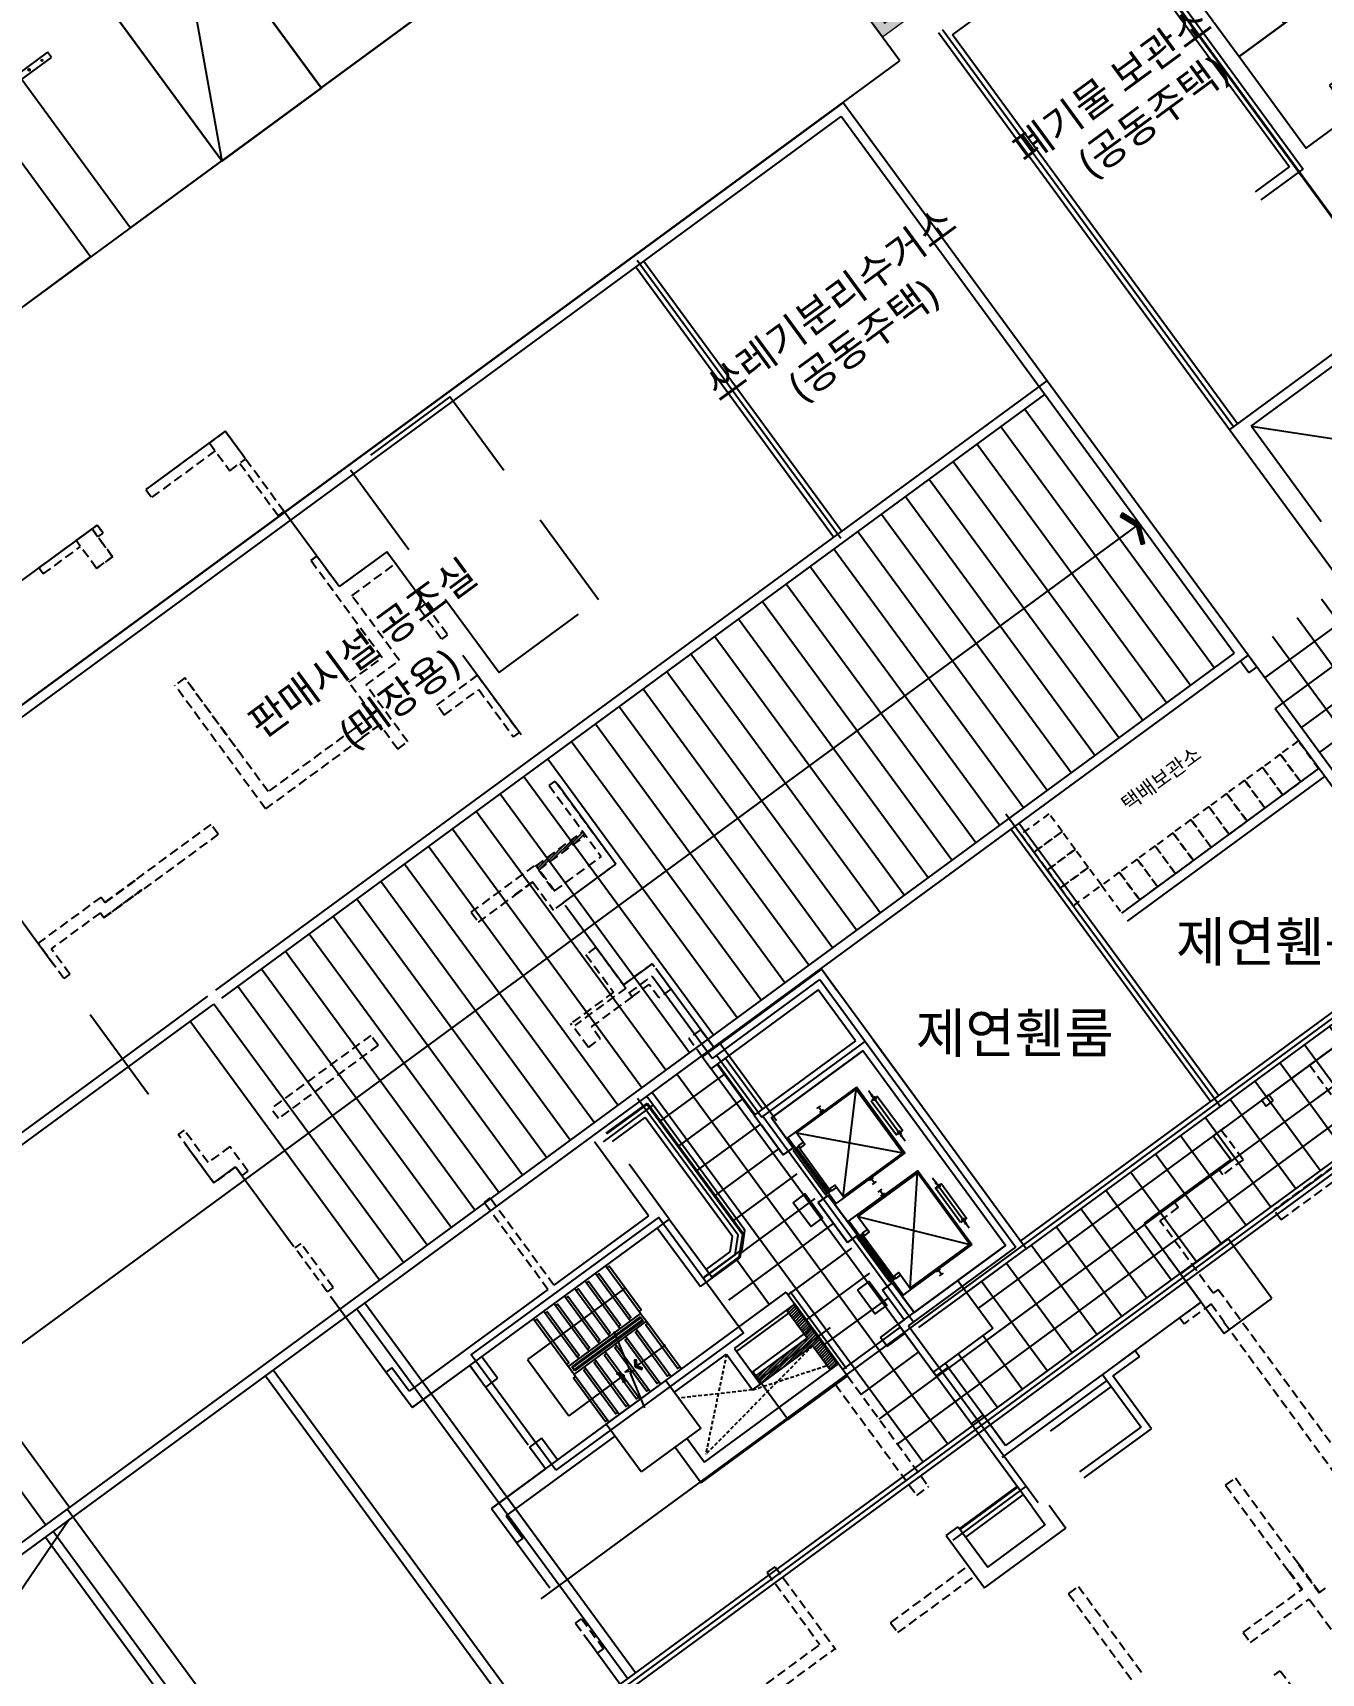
# Model space of a CAD drawing. Header units: millimetres. Extents: x 75184266 to 76346726, y -35077925 to -33679385.
# Drawn here: x 75473949 to 75500090, y -34624604 to -34591327 of the extents above; entities that cross this region are included whole.
import ezdxf
from ezdxf.enums import TextEntityAlignment as Align

# ---------------------------------------------------------------- set-up
doc = ezdxf.new("R2010")
doc.units = ezdxf.units.MM
doc.header["$LTSCALE"] = 50
doc.header["$MEASUREMENT"] = 0
for name, pattern in [('HID', [2.3, 1.5, -0.8]), ('HIDDEN2', [0.1875, 0.125, -0.0625]), ('XR-지하3층$0$-HID', [2.5, 1.5, -1]), ('XR-지하3층$0$H', [1.3, 0.8, -0.5]), ('XR-지하3층$0$HIDDEN2', [0.1875, 0.125, -0.0625])]:
    doc.linetypes.add(name, pattern=pattern)
doc.layers.get('0').update_dxf_attribs({"linetype": 'CONTINUOUS'})
for name, color, linetype in [('XR-지하3층$0$1HIDDEN2', 1, 'XR-지하3층$0$HIDDEN2'), ('XR-지하3층$0$5', 5, 'CONTINUOUS'), ('XR-지하3층$0$hat', 8, 'CONTINUOUS'), ('XR-지하3층$0$일반주차', 8, 'CONTINUOUS'), ('XR-지하3층$0$장애인', 11, 'CONTINUOUS'), ('XR-지하3층$0$확장형주차', 8, 'CONTINUOUS')]:
    doc.layers.add(name, color=color, linetype=linetype)
doc.layers.add('건축', color=8, linetype='CONTINUOUS', plot=False)
doc.layers.add('유도관제-주차면B2', color=7, linetype='CONTINUOUS', lineweight=100)
doc.layers.get('0').off()
doc.styles.add('XR-지하3층$0$맑은고딕', font='')
doc.styles.get('XR-지하3층$0$맑은고딕').set_extended_font_data('Malgun Gothic')

# ---------------------------------------------------------------- blocks, each defined once
blk = doc.blocks.new('XR-지하3층$0$일반형 주차')
at = {"layer": 'XR-지하3층$0$일반주차'}
for p, q in [((750, 3865), (0, 3865)), ((0, 3735), (750, 3735)), ((750, 3735), (750, 3865))]:
    blk.add_line(p, q, dxfattribs=at)
blk.add_lwpolyline([(2300, 5000), (0, 5000), (0, 0), (2300, 0)], close=True, dxfattribs=at)
for centre in [(238, 3800), (563, 3800)]:
    blk.add_circle(centre, 17.5, dxfattribs=at)
blk = doc.blocks.new('XR-지하3층$0$확장형 주차')
at = {"layer": 'XR-지하3층$0$확장형주차', "color": 7}
for p, q in [((0, 3965), (800, 3965)), ((0, 3835), (800, 3835)), ((800, 3835), (800, 3965))]:
    blk.add_line(p, q, dxfattribs=at)
blk.add_lwpolyline([(2500, 5100), (0, 0)], dxfattribs=at)
blk.add_lwpolyline([(2500, 5091), (0, 5091), (0, -9), (2500, -9)], close=True, dxfattribs=at)
for centre in [(238, 3900), (613, 3900)]:
    blk.add_circle(centre, 17.5, dxfattribs=at)
blk = doc.blocks.new('XR-지하3층$0$ARROWX')
blk.add_lwpolyline([(-0.2, -0.5), (-0.293, -0.463), (-0.108, 0), (-0.293, 0.463), (-0.2, 0.5), (0, 0)], close=True)
for points in [[(-0.2, 0.5), (-0.293, 0.463), (0, 0), (-0.108, 0)], [(0, 0), (-0.108, 0), (-0.2, -0.5), (-0.293, -0.463)]]:
    blk.add_solid(points)
blk = doc.blocks.new('XR-지하3층$0$장애인 주차')
at = {"layer": 'XR-지하3층$0$5', "ltscale": 4}
h = blk.add_hatch(color=7, dxfattribs=at)
h.dxf.hatch_style = 1
h.paths.add_polyline_path([(3842, -695), (4402, -695), (4402, -1115), (3842, -1115)])
h.paths.add_polyline_path([(3892, -1065), (4352, -1065), (4352, -745), (3892, -745)], flags=16)
h.paths.add_polyline_path([(3982, -990), (3988, -973), (4011, -981), (4046, -898), (4136, -898), (4137, -881), (4072, -881), (4072, -863), (4138, -863), (4142, -810, -3.72247), (4161, -797), (4152, -916), (4058, -916), (4021, -1003)], flags=0)
h = blk.add_hatch(color=256, dxfattribs=at)
h.dxf.hatch_style = 1
h.paths.add_polyline_path([(4352, -1065), (4352, -745), (3892, -745), (3892, -1065)])
at = {"layer": 'XR-지하3층$0$hat'}
h = blk.add_hatch(color=7, dxfattribs=at)
edge = h.paths.add_edge_path()
edge.add_line((4161, -797), (4152, -916))
edge.add_line((4152, -916), (4058, -916))
edge.add_line((4058, -916), (4021, -1003))
edge.add_line((4021, -1003), (3982, -990))
edge.add_line((3982, -990), (3988, -973))
edge.add_line((3988, -973), (4011, -981))
edge.add_line((4011, -981), (4046, -898))
edge.add_line((4046, -898), (4136, -898))
edge.add_line((4136, -898), (4137, -881))
edge.add_line((4137, -881), (4072, -881))
edge.add_line((4072, -881), (4072, -863))
edge.add_line((4072, -863), (4138, -863))
edge.add_line((4138, -863), (4142, -810))
edge.add_arc((4140, -787), 22.8, -24.8827, 274.9698, ccw=False)
edge = h.paths.add_edge_path()
edge.add_line((4048, -981), (4058, -958))
edge.add_arc((4127, -942), 71.5, 192.8781, 416.1688)
edge.add_line((4167, -882), (4169, -863))
edge.add_arc((4127, -942), 89.2, 206.535, 422.4866, ccw=False)
at = {"layer": 'XR-지하3층$0$장애인', "lineweight": 5, "true_color": 0xffffff}
blk.add_hatch(color=7, dxfattribs=at).paths.add_polyline_path([(2472, 3995), (2472, -1005), (3842, -1005), (3842, -805), (2672, -805), (2672, 3795), (5572, 3795), (5572, -805), (4402, -805), (4402, -1005), (5772, -1005), (5772, 3995)])
h = blk.add_hatch(color=7, dxfattribs=at)
h.paths.add_polyline_path([(5572, 2795), (5572, 3078), (4855, 3795), (4572, 3795)])
h.paths.add_polyline_path([(4572, 3045), (4572, 2762), (5572, 1762), (5572, 2045)])
h.paths.add_polyline_path([(4572, 2012), (4572, 1729), (5572, 729), (5572, 1012)])
h.paths.add_polyline_path([(5572, -304), (5572, -21), (4572, 979), (4572, 696)])
h.paths.add_polyline_path([(4572, -54), (4572, -336), (5041, -805), (5323, -805)])
h = blk.add_hatch(color=7, dxfattribs=at)
h.paths.add_polyline_path([(3763, 2216, -1), (3463, 2216, -1)])
h.paths.add_polyline_path([(3992, 1503, -0.343093), (3870, 1283), (3381, 1194), (3090, 708, -0.931653), (2987, 770), (3330, 1379), (3639, 1415, 0.446048), (3689, 1485), (3600, 1888, -0.596144), (3699, 2009), (4214, 1851), (4443, 1569, -0.883364), (4355, 1493), (4151, 1741), (3925, 1810)])
h.paths.add_polyline_path([(4053, 1393), (4055, 1528, -1.526545), (3257, 820), (3348, 969, 1.638056)])
at = {"layer": 'XR-지하3층$0$1HIDDEN2', "color": 11}
for points in [[(4161, -797), (4152, -916), (4058, -916), (4021, -1003), (3982, -990), (3988, -973), (4011, -981), (4046, -898), (4136, -898), (4137, -881), (4072, -881), (4072, -863), (4138, -863), (4142, -810)], [(4167, -882), (4169, -863)]]:
    blk.add_lwpolyline(points, dxfattribs=at)
for centre, radius, start, end in [((4127, -942), 89.2, 206.535, 62.4866), ((4127, -942), 71.5, 192.8781, 56.1688), ((4140, -787), 22.8, 335.1173, 274.9698)]:
    blk.add_arc(centre, radius, start, end, dxfattribs=at)
at = {"layer": 'XR-지하3층$0$5', "lineweight": 5}
for p, q in [((4572, 3795), (4572, -805)), ((5572, 2795), (4572, 3795)), ((5572, 3078), (4855, 3795)), ((5572, 2045), (4572, 3045)), ((5572, 1762), (4572, 2762)), ((5572, 1012), (4572, 2012)), ((5572, 729), (4572, 1729)), ((5572, -21), (4572, 979)), ((5572, -304), (4572, 696)), ((5323, -805), (4572, -54)), ((5041, -805), (4572, -336))]:
    blk.add_line(p, q, dxfattribs=at)
at = {"layer": 'XR-지하3층$0$5', "ltscale": 4}
for p, q in [((4165, -1005), (4165, -805)), ((4165, -805), (4165, -905))]:
    blk.add_line(p, q, dxfattribs=at)
at = {"layer": 'XR-지하3층$0$5', "lineweight": 5}
for points in [[(3842, -1005), (2472, -1005), (2472, 3995), (5772, 3995), (5772, -1005), (4402, -1005)], [(3842, -805), (2672, -805), (2672, 3795), (5572, 3795), (5572, -805), (4402, -805)]]:
    blk.add_lwpolyline(points, dxfattribs=at)
at = {"layer": 'XR-지하3층$0$5', "ltscale": 4}
for points in [[(3842, -695), (3842, -1115), (4402, -1115), (4402, -695)], [(3892, -745), (3892, -1065), (4352, -1065), (4352, -745)]]:
    blk.add_lwpolyline(points, close=True, dxfattribs=at)
at = {"layer": 'XR-지하3층$0$장애인', "color": 8, "lineweight": 5}
for p, q in [((3699, 2009, 0), (4214, 1851, 0)), ((3689, 1485), (3600, 1888, 0)), ((3925, 1810, 0), (4151, 1741, 0)), ((4151, 1741, 0), (4355, 1493, 0)), ((4214, 1851, 0), (4443, 1569, 0)), ((4055, 1528), (4053, 1393)), ((3348, 969), (3257, 820))]:
    blk.add_line(p, q, dxfattribs=at)
at = {"layer": 'XR-지하3층$0$장애인', "color": 7, "lineweight": 5}
for points in [[(3523, 2720), (2773, 2720), (2773, 2870), (3523, 2870)], [(4473, 2720), (3723, 2720), (3723, 2870), (4473, 2870)]]:
    blk.add_lwpolyline(points, close=True, dxfattribs=at)
at = {"layer": 'XR-지하3층$0$장애인', "color": 8, "lineweight": 5, "extrusion": (0.976964, 0.213404, 0), "elevation": 4221}
blk.add_lwpolyline([(617, 0), (931, 0)], dxfattribs=at)
at = {"layer": 'XR-지하3층$0$장애인', "color": 8, "lineweight": 5}
for points in [[(3094, 715, -1.000002), (2987, 770), (3330, 1379), (3640, 1415)], [(3992, 1503, -0.343093), (3870, 1283), (3381, 1194), (3094, 715)]]:
    blk.add_lwpolyline(points, format="xyb", dxfattribs=at)
blk.add_circle((3613, 2216), 150, dxfattribs=at)
for centre, radius, start, end in [((3682, 1922, 0), 88.4, 79.1143, 202.3185), ((3810, 1000), 582, 198.006, 65.0949), ((3809, 1000), 462, 183.8525, 58.2396), ((3632, 1473), 57.7, 276.2786, 12.4353), ((4394, 1537, 0), 58.8, 227.9655, 33.7904)]:
    blk.add_arc(centre, radius, start, end, dxfattribs=at)

msp = doc.modelspace()

# ---------------------------------------------------------------- hatches: boundary and pattern name
at = {"layer": '건축', "ltscale": 100}
h = msp.add_hatch(dxfattribs=at)
h.set_pattern_fill('NET', color=256, scale=5000, angle=90)
h.set_pattern_definition([(36.246, (75499316.6, -34604919.4), (-369.533, 504.054), []), (126.246, (75499316.6, -34604919.4), (-504.054, -369.533), [])])
h.paths.add_polyline_path([(75498607, -34603951), (75502776, -34609638), (75492897, -34616882), (75493428, -34617607), (75492219, -34618494), (75491509, -34617526), (75491630, -34617437), (75487828, -34612252), (75487707, -34612341), (75487517, -34612082), (75486332, -34612951), (75488347, -34615700), (75488276, -34616165), (75487725, -34616568), (75488399, -34617487), (75489234, -34616875), (75490476, -34618569), (75491845, -34620436), (75507910, -34608658), (75507930, -34608685), (75509659, -34607417), (75507933, -34605062), (75508453, -34604680), (75507794, -34603781), (75507273, -34604163), (75505321, -34601498), (75504017, -34602453), (75507500, -34607202), (75505201, -34608887), (75500517, -34602498)])
at = {"layer": '건축', "linetype": 'HIDDEN2', "ltscale": 30}
h = msp.add_hatch(dxfattribs=at)
h.set_pattern_fill('ANSI31', color=256, scale=350, style=0)
h.set_pattern_definition([(45, (4164848.28, -390775.154), (-30.935921677, 30.935921677), [])])
h.paths.add_polyline_path([(75485110, -34607530), (75485169, -34607611), (75484221, -34608306), (75484162, -34608225)])
at = {"layer": '건축', "ltscale": 0.5}
h = msp.add_hatch(dxfattribs=at)
h.set_pattern_fill('ANSI31', color=256, scale=350, style=0)
h.set_pattern_definition([(45, (4164848.28, -390775.154), (-30.935921677, 30.935921677), [])])
h.paths.add_polyline_path([(75489771, -34617963), (75488715, -34618738), (75488603, -34618585), (75489659, -34617810), (75489242, -34617241), (75489395, -34617129), (75490282, -34618339), (75490129, -34618451)])

# ---------------------------------------------------------------- linework, layer by layer
at = {"layer": '건축', "ltscale": 100}
for p, q in [((75479182, -34566238), (75503182, -34598973)), ((75498311, -34599320, 0), (75492408, -34591267, 0)), ((75498327, -34603909), (75451179, -34638475)), ((75498607, -34603952), (75451297, -34638637)), ((75512675, -34605288), (75480081, -34629184)), ((75498043, -34613108), (75493694, -34607176)), ((75474649, -34621268), (75488612, -34640313))]:
    msp.add_line(p, q, dxfattribs=at)
at = {"layer": '건축', "ltscale": 0.5}
for p, q in [((75479220, -34566459), (75499446, -34594047)), ((75479263, -34566179), (75499726, -34594090)), ((75492607, -34591370), (75495779, -34589044)), ((75498231, -34599379, 0), (75492327, -34591327, 0)), ((75498392, -34599261, 0), (75492607, -34591370, 0)), ((75465988, -34610638), (75490391, -34592746)), ((75498607, -34603952, 0), (75490391, -34592746, 0)), ((75466267, -34610681), (75490348, -34593025)), ((75498327, -34603909, 0), (75490348, -34593025, 0)), ((75498754, -34594555, 0), (75499446, -34594047, 0)), ((75498872, -34594716, 0), (75499726, -34594090)), ((75486187, -34596076, 0), (75490205, -34601556, 0)), ((75486209, -34595937), (75490344, -34601578, 0)), ((75486348, -34595958, 0), (75490366, -34601438, 0)), ((75477664, -34610751, 0), (75494527, -34598387, 0)), ((75477782, -34610912, 0), (75494484, -34598667, 0)), ((75498672, -34599304, 0), (75502026, -34599821, 0)), ((75496045, -34609184), (75500045, -34606252, 0)), ((75496163, -34609346), (75500164, -34606413, 0)), ((75498005, -34612887), (75493955, -34607363)), ((75497844, -34613006), (75493793, -34607481)), ((75506281, -34609852), (75484324, -34625949)), ((75505431, -34610723), (75484281, -34626229)), ((75500333, -34611181), (75493988, -34615833)), ((75500451, -34611342), (75494106, -34615994)), ((75485596, -34613665), (75486415, -34613065)), ((75486415, -34613065), (75488347, -34615700)), ((75485709, -34613818), (75486374, -34613330)), ((75488147, -34615748), (75486374, -34613330)), ((75486620, -34615568), (75487495, -34616762)), ((75488347, -34615700), (75488276, -34616165)), ((75487613, -34616415), (75488100, -34616058)), ((75488100, -34616058), (75488147, -34615748)), ((75498202, -34615792), (75497236, -34616503)), ((75499091, -34617001), (75498202, -34615792)), ((75487725, -34616568), (75488276, -34616165)), ((75491509, -34617526), (75492719, -34616639)), ((75492719, -34616639), (75493428, -34617607)), ((75497236, -34616503), (75498124, -34617711)), ((75498124, -34617711), (75499091, -34617001)), ((75480521, -34617211), (75486018, -34624708)), ((75480683, -34617093), (75486179, -34624589)), ((75480683, -34617093), (75484733, -34622617)), ((75488557, -34618488), (75489766, -34617601)), ((75489766, -34617601), (75490476, -34618569)), ((75491146, -34617792, 0), (75491509, -34617526)), ((75491282, -34617977, 0), (75491645, -34617711)), ((75492219, -34618494), (75491509, -34617526)), ((75493428, -34617607), (75492219, -34618494)), ((75491282, -34617977, 0), (75491146, -34617792, 0)), ((75483378, -34618621, 0), (75483056, -34618182)), ((75478667, -34618571), (75484281, -34626229)), ((75478828, -34618453), (75484324, -34625949)), ((75485585, -34619551), (75486794, -34618664)), ((75486794, -34618664), (75487504, -34619632)), ((75489266, -34619456), (75488557, -34618488)), ((75490476, -34618569), (75489266, -34619456)), ((75486294, -34620518), (75485585, -34619551)), ((75487504, -34619632), (75486294, -34620518)), ((75484351, -34620456), (75484029, -34620016)), ((75484593, -34620278), (75484271, -34619839, 0)), ((75474687, -34621489), (75461876, -34640253, 0)), ((75474364, -34621725), (75488182, -34640572)), ((75474203, -34621843), (75488021, -34640690))]:
    msp.add_line(p, q, dxfattribs=at)
at = {"layer": '건축'}
for p, q in [((75491544, -34591894), (75478122, -34573587)), ((75432539, -34635154), (75491544, -34591894)), ((75489949, -34610325), (75487530, -34612099)), ((75494106, -34615994), (75489949, -34610325)), ((75486515, -34610462), (75487739, -34612131)), ((75489884, -34610744), (75487707, -34612341)), ((75487739, -34612131), (75489917, -34610534)), ((75488934, -34613338), (75490789, -34611978)), ((75485526, -34613822), (75486535, -34613082)), ((75485585, -34613649), (75486419, -34613037)), ((75488258, -34615721), (75486221, -34612943)), ((75486419, -34613037), (75488368, -34615694)), ((75490391, -34614936), (75490655, -34612758)), ((75490904, -34612786), (75491649, -34613802)), ((75490958, -34612902), (75490998, -34612872)), ((75489378, -34613943), (75488934, -34613338)), ((75489857, -34613151), (75489938, -34613092)), ((75489898, -34613121), (75489957, -34613202)), ((75489916, -34613231), (75489997, -34613172)), ((75489176, -34614091), (75488733, -34613486)), ((75489445, -34613645), (75491601, -34614049)), ((75491555, -34613716), (75491596, -34613687)), ((75489176, -34614091), (75489378, -34613943)), ((75490928, -34614610), (75491008, -34614551)), ((75491027, -34614662), (75490968, -34614581)), ((75490987, -34614691), (75491067, -34614632)), ((75491751, -34616791), (75491896, -34614452)), ((75492950, -34615576), (75492205, -34614560)), ((75492259, -34614676), (75492299, -34614646)), ((75489886, -34615058), (75490087, -34614910)), ((75491099, -34614844), (75491180, -34614785)), ((75491139, -34614815), (75491199, -34614895)), ((75491158, -34614925), (75491239, -34614866)), ((75486862, -34615391), (75481644, -34619216)), ((75486443, -34615326), (75484523, -34616733)), ((75490687, -34615339), (75492961, -34615904)), ((75486620, -34615568), (75487495, -34616762)), ((75488368, -34615694), (75488294, -34616176)), ((75490477, -34615865), (75490679, -34615717)), ((75492856, -34615490), (75492897, -34615461)), ((75492896, -34616881), (75494106, -34615994)), ((75487737, -34616584), (75488294, -34616176)), ((75492288, -34616465), (75492368, -34616406)), ((75491187, -34616832), (75491388, -34616685)), ((75491832, -34617289), (75491388, -34616685)), ((75492387, -34616516), (75492328, -34616436)), ((75492347, -34616546), (75492427, -34616487)), ((75484402, -34616822), (75481588, -34618886)), ((75483254, -34621260), (75489234, -34616875)), ((75489234, -34616875), (75489411, -34617117)), ((75491630, -34617437), (75491187, -34616832)), ((75486281, -34617304), (75484813, -34618381)), ((75486281, -34617304), (75486399, -34617466)), ((75488186, -34618016), (75489411, -34617117)), ((75488230, -34618077), (75489286, -34617302)), ((75484932, -34618542), (75486399, -34617466)), ((75491719, -34617558), (75494347, -34621143)), ((75488186, -34618016), (75488715, -34618738)), ((75496316, -34618056), (75495652, -34618543)), ((75496316, -34618056), (75496404, -34618177)), ((75481236, -34618406), (75481115, -34618495)), ((75481588, -34618886), (75481236, -34618406)), ((75486972, -34618906), (75488024, -34618134)), ((75487577, -34620323), (75490298, -34618327)), ((75488024, -34618134), (75488554, -34618856)), ((75492520, -34618397), (75492278, -34618574)), ((75492520, -34618397), (75492461, -34618316)), ((75496404, -34618177), (75495862, -34618575)), ((75481644, -34619216), (75481115, -34618495)), ((75483378, -34618621, 0), (75483136, -34618799, 0)), ((75488554, -34618856), (75488715, -34618738)), ((75495652, -34618543), (75496436, -34619611)), ((75496646, -34619644), (75495862, -34618575)), ((75487512, -34620742), (75490234, -34618746)), ((75495194, -34620522), (75496436, -34619611)), ((75495283, -34620643), (75496646, -34619644)), ((75483553, -34621413), (75485762, -34619793)), ((75484271, -34619839, 0), (75484029, -34620016, 0)), ((75486980, -34620016), (75487512, -34620742)), ((75487222, -34619838), (75487577, -34620323)), ((75483254, -34621260), (75483769, -34621962)), ((75494226, -34621232), (75494492, -34621594)), ((75494572, -34621195), (75494912, -34621659)), ((75483553, -34621413), (75483890, -34621873)), ((75492481, -34621811), (75492723, -34621633)), ((75492723, -34621633), (75493323, -34622452)), ((75493258, -34622871), (75494912, -34621659)), ((75493323, -34622452), (75494492, -34621594)), ((75483769, -34621962), (75483890, -34621873)), ((75492481, -34621811), (75493258, -34622871)), ((75488849, -34622564), (75489010, -34622446))]:
    msp.add_line(p, q, dxfattribs=at)
at = {"layer": '건축', "ltscale": 1000}
for p, q in [((75468786, -34600520), (75482378, -34590554)), ((75497920, -34604212), (75494075, -34598967)), ((75497436, -34604566), (75493591, -34599322)), ((75496952, -34604921), (75493107, -34599676)), ((75496468, -34605276), (75492623, -34600031)), ((75495984, -34605631), (75492139, -34600386)), ((75495500, -34605985), (75491655, -34600741)), ((75495016, -34606340), (75491171, -34601095)), ((75494532, -34606695), (75490687, -34601450)), ((75494049, -34607050), (75490203, -34601805)), ((75493565, -34607404), (75489720, -34602160)), ((75493081, -34607759), (75489236, -34602515)), ((75492597, -34608114), (75488752, -34602869)), ((75492113, -34608469), (75488268, -34603224)), ((75491629, -34608823), (75487784, -34603579)), ((75491145, -34609178), (75487300, -34603934)), ((75498623, -34604312, 0), (75498446, -34604070, 0)), ((75498784, -34604194, 0), (75498607, -34603951, 0)), ((75490661, -34609533), (75486816, -34604288)), ((75498623, -34604312), (75498784, -34604194)), ((75490177, -34609888), (75486332, -34604643)), ((75489694, -34610242), (75485848, -34604998)), ((75499155, -34605038, 0), (75499317, -34604919, 0)), ((75501906, -34608790, 0), (75499155, -34605038, 0)), ((75502067, -34608671, 0), (75499317, -34604919, 0)), ((75489210, -34610597), (75485365, -34605353)), ((75488726, -34610952), (75484881, -34605707)), ((75488242, -34611307), (75484397, -34606062)), ((75487758, -34611662), (75483913, -34606417)), ((75487274, -34612016), (75483429, -34606772)), ((75486790, -34612371), (75482945, -34607126)), ((75486306, -34612726), (75482461, -34607481)), ((75485822, -34613081), (75481977, -34607836)), ((75485339, -34613435), (75481493, -34608191)), ((75484855, -34613790), (75481010, -34608545)), ((75484371, -34614145), (75480526, -34608900)), ((75483887, -34614500), (75480042, -34609255)), ((75483403, -34614854), (75479558, -34609610)), ((75482919, -34615209), (75479074, -34609964)), ((75482435, -34615564), (75478590, -34610319)), ((75481951, -34615919), (75478106, -34610674)), ((75476719, -34611443), (75477502, -34610869)), ((75476838, -34611604), (75477620, -34611030)), ((75481468, -34616273), (75477622, -34611029)), ((75480984, -34616628), (75477139, -34611384)), ((75453264, -34628639), (75476719, -34611443)), ((75453544, -34628682), (75476837, -34611604)), ((75474693, -34621240), (75470848, -34615995)), ((75474209, -34621595), (75470364, -34616350))]:
    msp.add_line(p, q, dxfattribs=at)
at = {"layer": '건축', "extrusion": (-2.19818e-06, -2.19672e-06, 1)}
for p, q in [((75498231, -34599379, 0), (75500650, -34597605, 0)), ((75498672, -34599304, 0), (75500607, -34597885, 0)), ((75498675, -34599309, 0), (75500090, -34601239, 0))]:
    msp.add_line(p, q, dxfattribs=at)
at = {"layer": '건축', "linetype": 'HIDDEN2', "ltscale": 30}
for p, q in [((75477853, -34599409), (75476240, -34600592, 0)), ((75479048, -34601038, 0), (75477853, -34599409)), ((75477649, -34599807, 0), (75476359, -34600753, 0)), ((75478927, -34601127, 0), (75478146, -34600063, 0)), ((75476240, -34600592, 0), (75476359, -34600753, 0)), ((75478927, -34601127, 0), (75479048, -34601038, 0)), ((75475565, -34601955), (75475152, -34601390)), ((75475243, -34602191), (75474829, -34601627)), ((75479710, -34601942, 0), (75479589, -34602030, 0)), ((75481133, -34601853), (75481310, -34602095)), ((75474160, -34602304), (75474071, -34602183)), ((75474160, -34602304), (75474071, -34602183)), ((75481792, -34603006), (75481913, -34602917)), ((75481792, -34603006), (75481913, -34602917)), ((75481792, -34603006), (75481913, -34602917)), ((75481792, -34603006), (75481923, -34603184)), ((75481913, -34602917), (75482369, -34603538)), ((75478724, -34606719), (75477033, -34604413)), ((75482851, -34604450), (75482972, -34604361)), ((75482972, -34604361), (75483823, -34605522)), ((75478670, -34607069), (75476831, -34604561)), ((75477092, -34604493), (75478115, -34605889)), ((75480845, -34605164), (75480360, -34604503)), ((75481555, -34605710), (75480710, -34604556)), ((75480482, -34605430), (75478724, -34606719)), ((75481354, -34605858), (75480993, -34605366)), ((75480630, -34605632), (75478670, -34607069)), ((75483702, -34605611), (75483823, -34605522)), ((75483702, -34605611), (75483823, -34605522)), ((75484424, -34606595), (75484545, -34606506)), ((75484424, -34606595), (75484545, -34606506)), ((75484545, -34606506), (75485781, -34608191)), ((75477563, -34607385), (75476015, -34608520)), ((75477711, -34607586), (75477563, -34607385)), ((75477711, -34607586), (75476162, -34608722)), ((75484097, -34608558), (75484511, -34609123)), ((75475333, -34608859), (75474055, -34609796)), ((75484712, -34608975), (75484712, -34608975)), ((75484712, -34608975), (75484712, -34608975)), ((75475319, -34609178), (75474323, -34609909)), ((75474581, -34610514), (75474055, -34609796)), ((75474702, -34610425), (75474323, -34609909)), ((75485374, -34609878), (75485173, -34610026)), ((75485173, -34610026), (75485732, -34610788)), ((75474702, -34610425), (75474581, -34610514)), ((75485981, -34610705), (75484948, -34611462)), ((75486051, -34610802), (75486515, -34610462)), ((75485732, -34610788), (75484865, -34611424)), ((75486111, -34610882), (75485284, -34611488)), ((75480807, -34611665), (75478783, -34613149)), ((75480955, -34611867), (75480807, -34611665)), ((75485221, -34611910), (75484865, -34611424)), ((75485463, -34611733), (75485284, -34611488)), ((75487499, -34611550), (75487258, -34611728)), ((75480955, -34611867), (75478931, -34613351)), ((75498884, -34612980), (75499029, -34612874)), ((75498884, -34612980), (75498972, -34613101)), ((75498972, -34613101), (75499118, -34612995)), ((75499118, -34612995), (75499029, -34612874)), ((75477020, -34613586), (75476899, -34613675)), ((75477620, -34614659), (75476899, -34613675)), ((75477505, -34614247), (75477020, -34613586)), ((75498061, -34613584), (75498150, -34613704)), ((75501240, -34613658), (75499128, -34615207)), ((75477948, -34613922), (75477505, -34614247)), ((75478312, -34614418), (75477948, -34613922)), ((75478064, -34614333), (75477620, -34614659)), ((75478191, -34614507), (75478064, -34614333)), ((75498255, -34614186), (75498005, -34614369)), ((75498005, -34614369), (75498093, -34614490)), ((75478312, -34614418), (75478191, -34614507)), ((75483225, -34614963), (75483104, -34615052)), ((75484402, -34616822), (75483104, -34615052)), ((75484523, -34616733), (75483225, -34614963)), ((75497101, -34615031), (75496489, -34615481)), ((75497101, -34615031), (75497190, -34615152)), ((75496489, -34615481), (75497656, -34617073)), ((75479388, -34615886), (75479267, -34615975)), ((75479921, -34616866), (75479267, -34615975)), ((75480042, -34616777), (75479388, -34615886)), ((75480042, -34616777), (75479921, -34616866)), ((75497656, -34617073), (75497219, -34617394)), ((75498003, -34616819), (75497898, -34616896)), ((75498003, -34616819), (75501607, -34621734)), ((75497219, -34617394), (75497308, -34617515)), ((75497858, -34617112), (75497308, -34617515)), ((75497858, -34617112), (75498124, -34617474)), ((75498116, -34617480), (75498124, -34617474)), ((75498116, -34617480), (75501410, -34621972)), ((75490476, -34618569), (75492126, -34620819)), ((75490234, -34618746), (75491884, -34620996)), ((75498150, -34620791), (75498352, -34620643)), ((75491884, -34620996), (75492126, -34620819)), ((75498150, -34620791), (75499433, -34622541)), ((75488849, -34622564), (75489919, -34624024)), ((75489010, -34622446), (75490240, -34624124)), ((75491354, -34623580), (75492930, -34622424)), ((75491502, -34623781), (75493078, -34622625)), ((75499433, -34622541), (75499441, -34622535)), ((75499433, -34622541), (75499699, -34622904)), ((75499441, -34622535), (75499708, -34622898)), ((75494964, -34622991), (75495166, -34622843)), ((75494964, -34622991), (75496271, -34624773)), ((75495166, -34622843), (75496473, -34624625)), ((75498506, -34623779), (75499708, -34622898)), ((75498654, -34623981), (75499847, -34623105)), ((75499847, -34623105), (75500761, -34624351)), ((75484963, -34623591), (75485084, -34623502)), ((75484963, -34623591), (75485407, -34624195)), ((75485084, -34623502), (75485528, -34624107)), ((75491354, -34623580), (75491502, -34623781)), ((75487024, -34626147), (75489919, -34624024)), ((75498506, -34623779), (75498654, -34623981)), ((75485407, -34624195), (75485528, -34624107)), ((75486970, -34626496), (75490228, -34624107)), ((75499139, -34624642), (75499260, -34624553)), ((75499260, -34624553), (75499688, -34625138))]:
    msp.add_line(p, q, dxfattribs=at)
at = {"layer": '건축', "ltscale": 3}
for p, q in [((75489659, -34617810), (75489242, -34617241)), ((75490282, -34618339), (75489395, -34617129)), ((75488603, -34618585), (75489659, -34617810)), ((75488715, -34618738), (75489771, -34617963)), ((75490129, -34618451), (75489771, -34617963))]:
    msp.add_line(p, q, dxfattribs=at)
at = {"layer": '건축', "linetype": 'HID'}
for p, q in [((75489771, -34617963), (75487600, -34620169)), ((75488024, -34618134), (75487600, -34620169)), ((75488554, -34618856), (75490064, -34618362)), ((75488554, -34618856), (75487059, -34619025))]:
    msp.add_line(p, q, dxfattribs=at)
at = {"layer": '건축', "linetype": 'XR-지하3층$0$H', "ltscale": 50}
for points in [[(75482411, -34598714), (75480395, -34600192), (75483410, -34604306), (75485426, -34602827), (75482411, -34598714)], [(75503376, -34609687), (75497900, -34613702), (75498255, -34614186), (75496489, -34615481), (75497656, -34617073), (75493685, -34619986), (75491928, -34617590), (75494106, -34615994), (75489949, -34610325), (75487771, -34611921), (75486518, -34610212), (75485933, -34610640), (75484712, -34608975), (75485781, -34608191), (75481133, -34601853), (75480165, -34602562), (75477853, -34599409), (75471466, -34604093)], [(75471272, -34606002), (75477620, -34614659), (75478064, -34614333), (75481644, -34619216), (75482814, -34618359), (75484351, -34620456), (75483254, -34621260), (75486483, -34625663)]]:
    msp.add_lwpolyline(points, dxfattribs=at)
at = {"layer": '건축', "linetype": 'HIDDEN2', "ltscale": 30}
for points in [[(75478267, -34599974), (75477853, -34599409), (75477531, -34599646), (75477944, -34600210)], [(75480851, -34605172), (75480845, -34605164), (75480482, -34605430), (75480488, -34605438)], [(75480993, -34605366), (75480987, -34605358), (75480624, -34605624), (75480630, -34605632)], [(75484527, -34608739), (75484535, -34608733), (75484221, -34608306), (75484213, -34608312)], [(75475390, -34609275), (75475396, -34609283), (75476162, -34608722), (75476156, -34608714)], [(75475410, -34608963), (75475416, -34608972), (75476020, -34608528), (75476015, -34608520)], [(75483728, -34608816), (75483734, -34608824), (75484097, -34608558), (75484091, -34608550)], [(75500047, -34622972), (75500055, -34622966), (75499635, -34622393), (75499627, -34622399)]]:
    msp.add_lwpolyline(points, close=True, dxfattribs=at)
at = {"layer": '건축', "extrusion": (-2.19752e-06, -2.19673e-06, 1), "elevation": -90}
msp.add_lwpolyline([(75501718, -34604137), (75498231, -34599379)], dxfattribs=at)
at = {"layer": '건축', "linetype": 'HIDDEN2', "ltscale": 30, "elevation": 0}
for points in [[(75478927, -34601127), (75479048, -34601038)], [(75475345, -34601434), (75475256, -34601313)], [(75475345, -34601434), (75475256, -34601313)], [(75475375, -34601475), (75475256, -34601313)], [(75479589, -34602030), (75479710, -34601942)]]:
    msp.add_lwpolyline(points, dxfattribs=at)
at = {"layer": '건축', "ltscale": 0.5}
for points in [[(75457046, -34630144), (75496406, -34601288)], [(75490641, -34611776), (75489884, -34610744)], [(75486862, -34615391), (75487737, -34616584)], [(75490298, -34618327), (75489411, -34617117)], [(75483136, -34618799), (75482814, -34618359)], [(75495652, -34618543), (75493685, -34619986)], [(75495652, -34618543), (75493685, -34619986)], [(75495830, -34618785), (75494588, -34619695)], [(75495830, -34618785), (75494588, -34619695)]]:
    msp.add_lwpolyline(points, dxfattribs=at)
at = {"layer": '건축', "linetype": 'HIDDEN2', "ltscale": 30}
for points in [[(75474071, -34602183), (75475256, -34601313)], [(75474829, -34601627), (75475152, -34601390), (75475565, -34601955), (75475243, -34602191)], [(75474160, -34602304), (75474918, -34601748)], [(75475270, -34601552), (75475375, -34601475)], [(75475243, -34602191), (75475565, -34601955)], [(75481038, -34604006), (75479589, -34602030)], [(75480165, -34602562), (75479710, -34601942)], [(75481133, -34601853), (75480165, -34602562)], [(75480423, -34602745), (75481310, -34602095)], [(75474160, -34602304), (75474071, -34602183)], [(75474160, -34602304), (75474071, -34602183)], [(75481387, -34604060), (75480423, -34602745)], [(75481792, -34603006), (75482248, -34603627)], [(75482248, -34603627), (75482369, -34603538)], [(75480360, -34604503), (75481038, -34604006)], [(75480710, -34604556), (75481387, -34604060)], [(75477033, -34604413), (75476831, -34604561)], [(75482149, -34604964), (75482851, -34604450)], [(75482297, -34605166), (75482999, -34604651)], [(75482999, -34604651), (75483702, -34605611)], [(75482297, -34605166), (75482149, -34604964)], [(75480482, -34605430), (75480488, -34605438), (75480851, -34605172), (75480845, -34605164)], [(75480993, -34605366), (75480987, -34605358), (75480624, -34605624), (75480630, -34605632)], [(75481354, -34605858), (75481555, -34605710)], [(75484424, -34606595), (75485482, -34608038)], [(75484162, -34608225), (75485110, -34607530)], [(75484221, -34608306), (75485169, -34607611)], [(75484535, -34608733), (75485482, -34608038)], [(75482844, -34609167), (75484150, -34608209), (75484221, -34608306)], [(75484221, -34608306), (75484213, -34608312), (75484527, -34608739), (75484535, -34608733)], [(75484712, -34608975), (75485781, -34608191)], [(75475390, -34609275), (75476156, -34608714), (75476162, -34608722)], [(75476015, -34608520), (75476020, -34608528), (75475416, -34608972), (75475410, -34608963)], [(75483734, -34608824), (75483728, -34608816), (75484091, -34608550), (75484097, -34608558)], [(75475333, -34608859), (75475410, -34608963)], [(75482992, -34609368), (75483734, -34608824)], [(75484712, -34608975), (75484712, -34608975), (75484511, -34609123)], [(75475319, -34609178), (75475390, -34609275)], [(75482844, -34609167), (75482992, -34609368)], [(75485374, -34609878), (75486111, -34610882)], [(75485933, -34610640), (75486518, -34610212)], [(75486896, -34610728), (75486518, -34610212)], [(75486111, -34610882), (75486453, -34610631)], [(75486654, -34610905), (75486453, -34610631)], [(75486896, -34610728), (75486654, -34610905)], [(75486896, -34610728), (75486654, -34610905)], [(75485221, -34611910), (75485463, -34611733)], [(75487499, -34611550), (75487258, -34611728)], [(75487530, -34612099), (75487258, -34611728)], [(75487771, -34611921), (75487499, -34611550)], [(75500460, -34613101), (75499851, -34612271), (75500819, -34611561)], [(75478931, -34613351), (75478783, -34613149)], [(75498061, -34613584), (75497900, -34613702)], [(75498255, -34614186), (75497900, -34613702)], [(75498505, -34614188), (75498150, -34613704)], [(75498505, -34614188), (75498093, -34614490)], [(75499275, -34615409), (75500703, -34614362), (75500969, -34614725), (75500961, -34614731), (75502161, -34616368)], [(75497190, -34615152), (75496819, -34615424)], [(75499275, -34615409), (75499128, -34615207)], [(75497898, -34616896), (75496819, -34615424)], [(75498352, -34620643), (75499635, -34622393), (75499627, -34622399), (75500047, -34622972), (75500176, -34622877)]]:
    msp.add_lwpolyline(points, dxfattribs=at)
at = {"layer": '건축', "linetype": 'XR-지하3층$0$-HID', "ltscale": 2, "elevation": 0}
for points in [[(75500037, -34606258), (75499623, -34605693), (75499261, -34605959), (75499674, -34606524)], [(75499674, -34606524), (75499261, -34605959), (75498898, -34606225), (75499311, -34606790)], [(75499311, -34606790), (75498898, -34606225), (75498535, -34606491), (75498949, -34607056)], [(75498586, -34607322), (75498172, -34606757), (75497809, -34607023), (75498223, -34607588)], [(75498949, -34607056), (75498535, -34606491), (75498172, -34606757), (75498586, -34607322)], [(75498223, -34607588), (75497809, -34607023), (75497446, -34607289), (75497860, -34607854)], [(75494567, -34607168), (75494003, -34607582), (75494269, -34607945), (75494833, -34607531)], [(75497860, -34607854), (75497446, -34607289), (75497083, -34607555), (75497497, -34608120)], [(75494833, -34607531), (75494269, -34607945), (75494535, -34608308), (75495099, -34607894)], [(75497497, -34608120), (75497083, -34607555), (75496720, -34607822), (75497134, -34608386)], [(75495099, -34607894), (75494535, -34608308), (75494801, -34608671), (75495365, -34608257)], [(75496771, -34608652), (75496357, -34608088), (75495994, -34608354), (75496408, -34608918)], [(75497134, -34608386), (75496720, -34607822), (75496357, -34608088), (75496771, -34608652)], [(75495365, -34608257), (75494801, -34608671), (75495067, -34609034), (75495631, -34608620)], [(75496408, -34608918), (75495994, -34608354), (75495631, -34608620), (75496045, -34609184)]]:
    msp.add_lwpolyline(points, close=True, dxfattribs=at)
at = {"layer": '건축', "ltscale": 100}
for points in [[(75484264, -34623094), (75504921, -34607950)], [(75489039, -34613400), (75487895, -34611839)], [(75487579, -34616566), (75488339, -34616009), (75488399, -34615621), (75488376, -34615590), (75486656, -34613244), (75486407, -34612905)], [(75489620, -34614881), (75489974, -34615365)], [(75490920, -34616656), (75491275, -34617139)], [(75490458, -34618429), (75489314, -34616869)], [(75490126, -34617594), (75488649, -34618677)]]:
    msp.add_lwpolyline(points, dxfattribs=at)
at = {"layer": '건축'}
for points in [[(75489917, -34610534), (75493896, -34615962)], [(75487824, -34612069), (75488743, -34613323)], [(75490641, -34611776), (75488585, -34613284), (75489176, -34614091)], [(75488743, -34613323), (75490836, -34611788)], [(75491388, -34616685), (75491832, -34617289), (75493687, -34615929), (75490789, -34611978), (75488934, -34613338), (75489378, -34613943)], [(75487707, -34612341), (75487530, -34612099)], [(75488585, -34613284), (75487828, -34612252)], [(75488601, -34613272), (75487844, -34612240)], [(75488754, -34613160), (75487997, -34612128)], [(75489581, -34613831), (75489484, -34613902), (75489520, -34613950), (75489616, -34613879), (75489445, -34613645), (75490655, -34612758), (75491601, -34614049), (75490391, -34614936), (75490220, -34614702), (75490123, -34614773), (75490158, -34614821), (75490255, -34614750)], [(75491820, -34617484), (75488760, -34613311)], [(75486443, -34615326), (75485343, -34613826)], [(75489378, -34613943), (75489176, -34614091)], [(75486862, -34615391), (75486048, -34614280)], [(75491556, -34616524), (75491459, -34616595), (75491424, -34616547), (75491520, -34616476), (75491751, -34616791), (75492961, -34615904), (75491896, -34614452), (75490687, -34615339), (75490917, -34615653), (75490821, -34615724), (75490785, -34615676), (75490882, -34615605)], [(75490087, -34614910), (75489886, -34615058)], [(75489886, -34615058), (75490477, -34615865)], [(75490477, -34615865), (75489886, -34615058)], [(75490679, -34615717), (75490087, -34614910)], [(75490087, -34614910), (75490679, -34615717)], [(75487554, -34616588), (75488197, -34616117), (75488258, -34615721)], [(75490679, -34615717), (75490477, -34615865)], [(75491719, -34617558), (75493896, -34615962)], [(75493687, -34615929), (75491832, -34617289)], [(75486281, -34617304), (75485572, -34616337)], [(75486252, -34617264), (75486292, -34617235), (75485642, -34616347), (75485601, -34616377)], [(75485862, -34617612), (75485152, -34616644)], [(75485832, -34617572), (75485873, -34617542), (75485222, -34616655), (75485182, -34616685)], [(75486072, -34617458), (75485362, -34616490)], [(75486042, -34617418), (75486082, -34617388), (75485432, -34616501), (75485392, -34616531)], [(75487495, -34616762), (75487737, -34616584)], [(75491388, -34616685), (75491187, -34616832)], [(75485926, -34616821), (75483987, -34618243)], [(75485443, -34617919), (75484733, -34616952)], [(75485413, -34617879), (75485453, -34617850), (75484803, -34616962), (75484762, -34616992)], [(75485652, -34617766), (75484943, -34616798)], [(75485623, -34617725), (75485663, -34617696), (75485012, -34616809), (75484972, -34616838)], [(75485023, -34618227), (75484314, -34617259)], [(75484994, -34618187), (75485034, -34618157), (75484383, -34617270), (75484343, -34617299)], [(75485233, -34618073), (75484523, -34617105)], [(75485203, -34618033), (75485244, -34618003), (75484593, -34617116), (75484553, -34617146)], [(75486270, -34617374), (75484883, -34618391)], [(75484898, -34618412), (75486285, -34617394)], [(75486270, -34617374), (75486330, -34617455)], [(75484813, -34618381), (75484104, -34617413)], [(75484784, -34618340), (75484824, -34618311), (75484174, -34617424), (75484133, -34617453)], [(75486315, -34617435), (75484928, -34618452)], [(75486330, -34617455), (75484943, -34618472)], [(75485739, -34617673), (75486048, -34618433), (75485971, -34618490), (75486145, -34618461), (75486068, -34618518), (75486361, -34619224)], [(75485906, -34617672), (75485891, -34617652)], [(75485936, -34617713), (75485951, -34617733)], [(75486116, -34617519), (75486101, -34617499)], [(75486145, -34617559), (75486160, -34617579)], [(75486219, -34617660), (75486179, -34617689), (75486829, -34618576), (75486870, -34618547)], [(75486190, -34617619), (75486899, -34618587)], [(75486429, -34617506), (75486389, -34617536), (75487039, -34618423), (75487079, -34618393)], [(75486399, -34617466), (75487109, -34618433)], [(75491630, -34617437), (75491509, -34617526), (75492278, -34618574)], [(75485487, -34617980), (75485472, -34617960)], [(75485516, -34618020), (75485531, -34618040)], [(75485697, -34617826), (75485682, -34617806)], [(75485726, -34617866), (75485741, -34617887)], [(75485800, -34617967), (75485760, -34617997), (75486410, -34618884), (75486450, -34618854)], [(75485770, -34617927), (75486480, -34618895)], [(75486010, -34617814), (75485969, -34617843), (75486620, -34618730), (75486660, -34618701)], [(75485980, -34617773), (75486690, -34618741)], [(75486762, -34617960), (75486173, -34618391)], [(75483987, -34618243), (75484822, -34619382)], [(75484932, -34618542), (75484813, -34618381)], [(75484943, -34618472), (75484883, -34618391)], [(75485068, -34618287), (75485053, -34618267)], [(75485097, -34618328), (75485112, -34618348)], [(75485141, -34618388), (75485851, -34619356)], [(75485277, -34618134), (75485262, -34618113)], [(75485307, -34618174), (75485322, -34618194)], [(75485381, -34618275), (75485340, -34618304), (75485991, -34619191), (75486031, -34619162)], [(75485351, -34618234), (75486061, -34619202)], [(75485590, -34618121), (75485550, -34618151), (75486200, -34619038), (75486241, -34619008)], [(75485561, -34618081), (75486270, -34619048)], [(75486173, -34618391), (75486166, -34618248), (75486192, -34618248), (75486199, -34618372)], [(75486173, -34618391), (75486308, -34618441), (75486315, -34618417), (75486199, -34618372)], [(75492520, -34618397), (75492278, -34618574)], [(75485944, -34618559), (75484822, -34619382)], [(75484902, -34618502), (75484843, -34618421)], [(75484961, -34618582), (75484921, -34618612), (75485571, -34619499), (75485612, -34619469)], [(75484932, -34618542), (75485641, -34619510)], [(75485171, -34618429), (75485131, -34618458), (75485781, -34619345), (75485821, -34619316)], [(75485944, -34618559), (75485809, -34618510), (75485802, -34618534), (75485918, -34618579)], [(75485944, -34618559), (75485951, -34618703), (75485925, -34618702), (75485918, -34618579)], [(75495741, -34618664), (75493612, -34620225)], [(75493229, -34619365), (75492987, -34619542)], [(75493229, -34619365), (75492987, -34619542)], [(75493229, -34619365), (75493685, -34619986)], [(75494226, -34621232), (75492987, -34619542)], [(75494105, -34620812), (75492617, -34621903)], [(75492752, -34621674), (75493922, -34620816)], [(75492764, -34621690), (75493934, -34620832)], [(75492877, -34621843), (75494046, -34620986)]]:
    msp.add_lwpolyline(points, dxfattribs=at)
for points in [[(75490661, -34612717), (75489306, -34613710), (75489306, -34613710), (75489266, -34613739), (75490247, -34615078), (75490288, -34615049), (75490288, -34615049), (75491643, -34614055)], [(75490962, -34612992), (75491471, -34613685), (75491592, -34613597), (75491083, -34612903)], [(75490988, -34612942), (75491017, -34612982), (75491058, -34612953), (75491028, -34612912)], [(75491526, -34613676), (75491496, -34613636), (75491536, -34613606), (75491566, -34613646)], [(75489375, -34613994), (75490037, -34614898), (75490069, -34614874), (75489407, -34613971)], [(75489443, -34613945), (75490105, -34614848), (75490137, -34614824), (75489475, -34613921)], [(75493003, -34615910), (75491648, -34616903), (75491648, -34616903), (75491608, -34616933), (75490508, -34615433), (75490548, -34615403), (75490548, -34615403), (75491903, -34614410)], [(75492772, -34615459), (75492263, -34614766), (75492384, -34614677), (75492892, -34615371)], [(75492289, -34614716), (75492318, -34614757), (75492358, -34614727), (75492329, -34614687)], [(75489378, -34615059), (75489620, -34614881), (75489974, -34615365), (75489733, -34615543)], [(75484561, -34620488), (75482846, -34618149), (75486652, -34615358), (75488367, -34617697)], [(75492827, -34615450), (75492797, -34615410), (75492837, -34615380), (75492867, -34615421)], [(75491338, -34616672), (75490676, -34615769), (75490708, -34615745), (75491370, -34616648)], [(75491406, -34616622), (75490743, -34615719), (75490776, -34615695), (75491438, -34616599)], [(75490679, -34616833), (75490920, -34616656), (75491275, -34617139), (75491034, -34617317)]]:
    msp.add_lwpolyline(points, close=True, dxfattribs=at)
for points in [[(75485935, -34616833, 1), (75485918, -34616808, 1)], [(75486771, -34617972, 1), (75486753, -34617948, 1)]]:
    msp.add_lwpolyline(points, format="xyb", close=True, dxfattribs=at)
at = {"layer": '유도관제-주차면B2', "lineweight": 40}
msp.add_lwpolyline([(75448342, -34548306), (75448342, -34548306), (75437441, -34556298), (75439860, -34559598), (75408162, -34582560), (75425133, -34605989), (75479241, -34566319), (75508512, -34606244)], dxfattribs=at)

# ---------------------------------------------------------------- block references
at = {"layer": '건축', "xscale": -756.0000000031516, "yscale": 756, "zscale": 756.0000000000008, "rotation": 216.2469335349613}
msp.add_blockref('XR-지하3층$0$ARROWX', (75496406, -34601288, 0), dxfattribs=at)
at = {"layer": '유도관제-주차면B2', "xscale": -1, "rotation": 306.2469333634046}
msp.add_blockref('XR-지하3층$0$장애인 주차', (75493461, -34592810), dxfattribs=at)
at = {"layer": '유도관제-주차면B2'}
for name, p, rotation in [('XR-지하3층$0$일반형 주차', (75479800, -34592445), 36.24693643721413), ('XR-지하3층$0$일반형 주차', (75502458, -34588853), 126.2469333594607), ('XR-지하3층$0$확장형 주차', (75477783, -34593923), 36.24693643721413), ('XR-지하3층$0$일반형 주차', (75503818, -34590708), 126.2469333594607), ('XR-지하3층$0$일반형 주차', (75475929, -34595283), 36.24693643721413), ('XR-지하3층$0$일반형 주차', (75473267, -34597234), 36.24693643721413)]:
    msp.add_blockref(name, p, dxfattribs=dict(at, rotation=rotation))

# ---------------------------------------------------------------- texts
at = {"layer": '건축', "style": 'XR-지하3층$0$맑은고딕'}
for s, height, rotation, p in [('폐기물 보관소', 600, 36.2469, (75495841, -34592388)), ('(공동주택)', 600, 36.2469, (75496670, -34593011)), ('쓰레기분리수거소', 600, 36.2469, (75490140, -34596820)), ('(공동주택)', 600, 36.2469, (75490791, -34597546)), ('판매시설 공조실', 600, 36.2469, (75480634, -34603806)), ('(매장용)', 600, 36.2469, (75481374, -34604816)), ('택배보관소', 300, 36.245, (75496841, -34606458, 0))]:
    msp.add_text(s, height=height, rotation=rotation, dxfattribs=at).set_placement(p, align=Align.MIDDLE_CENTER)
for p in [(75499153, -34609758, 0), (75493875, -34611610, 0)]:
    msp.add_text('제연휀룸', height=800, dxfattribs=at).set_placement(p, align=Align.MIDDLE)

doc.saveas('drawing.dxf')
